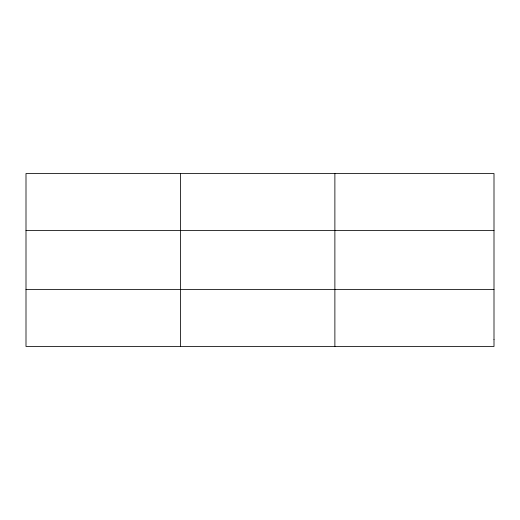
<?xml version="1.0" encoding="UTF-8"?>
<svg xmlns="http://www.w3.org/2000/svg" width="520" height="520" viewBox="0 0 520 520"><rect width="100%" height="100%" fill="white"/><g stroke="black" fill="none" stroke-linecap="round" stroke-linejoin="round"><path stroke-width="0.78" d="M180.44 173.524L180.44 346.476M334.88 173.524L334.88 346.476M26 230.6L494 230.6M26 289.4L494 289.4M494 339.346L494 346.476L26 346.476L26 173.524L494 173.524L494 339.346"/></g></svg>
